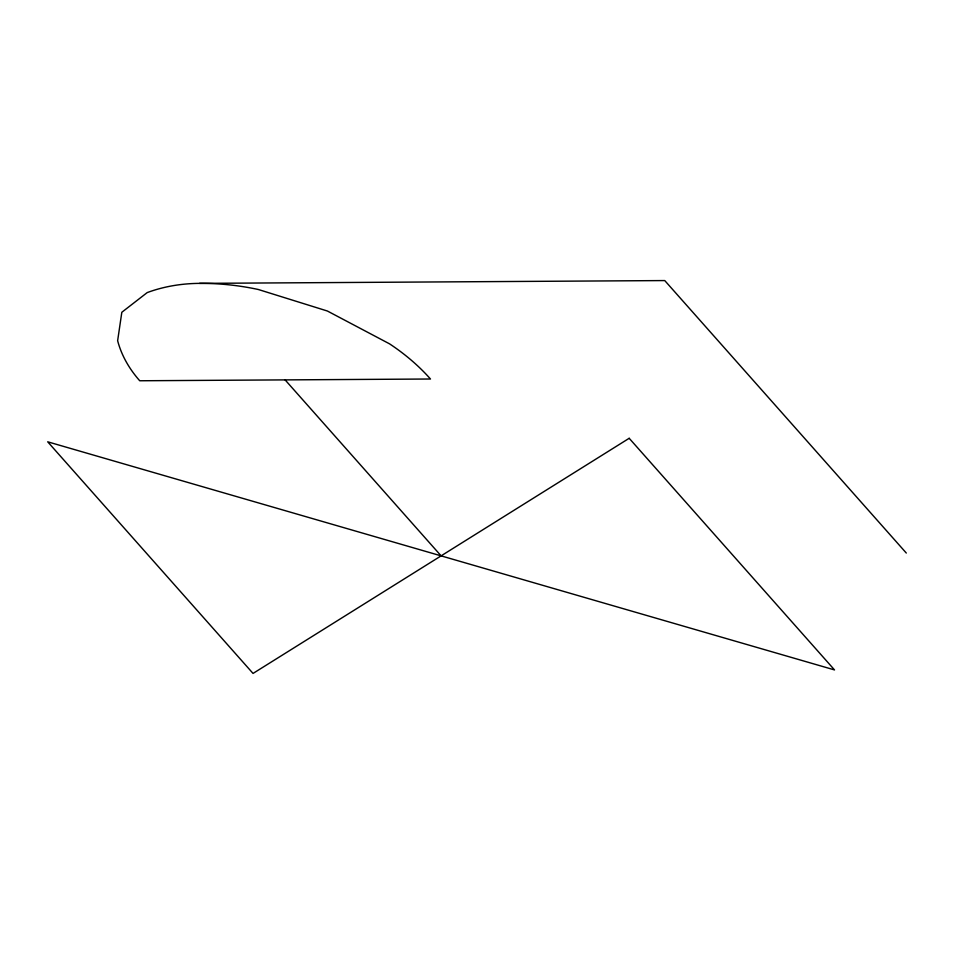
<?xml version="1.0" encoding="UTF-8"?>
<svg xmlns="http://www.w3.org/2000/svg" width="954" height="954" viewBox="0 0 954 954"><rect width="100%" height="100%" fill="white"/><g stroke="black" fill="none" stroke-linecap="round" stroke-linejoin="round"><path stroke-width="1.43" d="M199.553 283.374A205.754 155.049 9.6 0 1 258.379 289.515L327.413 311.028L389.506 343.822A205.754 155.049 9.6 0 1 430.481 379.012L139.737 380.765A131.378 99.001 9.6 0 1 117.64 340.709L121.826 312.268L147.19 292.592A131.378 99.001 9.6 0 1 199.553 283.374L664.747 280.571L906.3 553.046M285.115 379.895L441.106 555.86M629.187 438.291L253.037 673.429L47.7 441.809L834.523 669.923L629.187 438.291"/></g></svg>
